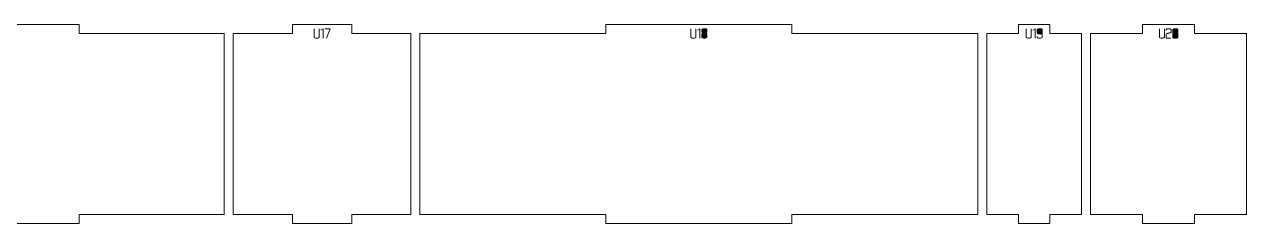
# Model space of a CAD drawing. Header units: centimetres. Extents: x -249 to 275, y -506 to 461.
# Drawn here: x 162.53 to 203.02, y -139.73 to -133.13 of the extents above; entities that cross this region are included whole.
import ezdxf

# ---------------------------------------------------------------- set-up
doc = ezdxf.new("R2010")
doc.units = ezdxf.units.CM
doc.header["$MEASUREMENT"] = 0
doc.layers.add('Capa 1', color=7, linetype='Continuous')

msp = doc.modelspace()

# ---------------------------------------------------------------- hatches: boundary and pattern name
at = {"layer": 'Capa 1', "true_color": 0x3e4095}
h = msp.add_hatch(color=175, dxfattribs=at)
edge = h.paths.add_edge_path()
edge.add_spline(control_points=[(172.29141, -133.54808), (172.29141, -133.55786), (172.28354, -133.56619), (172.26779, -133.57307), (172.25205, -133.57995), (172.2324, -133.58339), (172.20886, -133.58339), (172.18532, -133.58339), (172.16567, -133.57995), (172.14993, -133.57307), (172.13418, -133.56619), (172.12631, -133.55786), (172.12631, -133.54808), (172.12631, -133.54808), (172.12631, -133.26832), (172.12631, -133.26832), (172.12631, -133.26832), (172.12631, -133.54808), (172.12631, -133.54808), (172.12631, -133.55786), (172.13418, -133.56619), (172.14993, -133.57307), (172.16567, -133.57995), (172.18532, -133.58339), (172.20886, -133.58339), (172.2324, -133.58339), (172.25205, -133.57995), (172.26779, -133.57307), (172.28354, -133.56619), (172.29141, -133.55786), (172.29141, -133.54808), (172.29141, -133.54808), (172.29141, -133.26832), (172.29141, -133.26832), (172.29141, -133.26832), (172.29141, -133.54808), (172.29141, -133.54808)], knot_values=[0, 0, 0, 0, 0.08333333, 0.08333333, 0.08333333, 0.16666667, 0.16666667, 0.16666667, 0.25, 0.25, 0.25, 0.33333333, 0.33333333, 0.33333333, 0.41666667, 0.41666667, 0.41666667, 0.5, 0.5, 0.5, 0.58333333, 0.58333333, 0.58333333, 0.66666667, 0.66666667, 0.66666667, 0.75, 0.75, 0.75, 0.83333333, 0.83333333, 0.83333333, 0.91666667, 0.91666667, 0.91666667, 1, 1, 1, 1], degree=3, periodic=1)
h = msp.add_hatch(color=175, dxfattribs=at)
edge = h.paths.add_edge_path()
edge.add_spline(control_points=[(172.42257, -133.26649), (172.42257, -133.26649), (172.34644, -133.31923), (172.34644, -133.31923), (172.34644, -133.31923), (172.42257, -133.26649), (172.42257, -133.26649), (172.42257, -133.26649), (172.42257, -133.58339), (172.42257, -133.58339), (172.42257, -133.58339), (172.42257, -133.26649), (172.42257, -133.26649)], knot_values=[0, 0, 0, 0, 0.25, 0.25, 0.25, 0.5, 0.5, 0.5, 0.75, 0.75, 0.75, 1, 1, 1, 1], degree=3, periodic=1)
h = msp.add_hatch(color=175, dxfattribs=at)
edge = h.paths.add_edge_path()
edge.add_spline(control_points=[(172.53172, -133.58339), (172.53172, -133.58339), (172.6528, -133.26695), (172.6528, -133.26695), (172.6528, -133.26695), (172.4932, -133.26695), (172.4932, -133.26695), (172.4932, -133.26695), (172.6528, -133.26695), (172.6528, -133.26695), (172.6528, -133.26695), (172.53172, -133.58339), (172.53172, -133.58339)], knot_values=[0, 0, 0, 0, 0.25, 0.25, 0.25, 0.5, 0.5, 0.5, 0.75, 0.75, 0.75, 1, 1, 1, 1], degree=3, periodic=1)
h = msp.add_hatch(color=175, dxfattribs=at)
edge = h.paths.add_edge_path()
edge.add_spline(control_points=[(184.77528, -133.54808), (184.77528, -133.55786), (184.76741, -133.56619), (184.75166, -133.57307), (184.73592, -133.57995), (184.71627, -133.58339), (184.69273, -133.58339), (184.66919, -133.58339), (184.64954, -133.57995), (184.6338, -133.57307), (184.61805, -133.56619), (184.61018, -133.55786), (184.61018, -133.54808), (184.61018, -133.54808), (184.61018, -133.26832), (184.61018, -133.26832), (184.61018, -133.26832), (184.61018, -133.54808), (184.61018, -133.54808), (184.61018, -133.55786), (184.61805, -133.56619), (184.6338, -133.57307), (184.64954, -133.57995), (184.66919, -133.58339), (184.69273, -133.58339), (184.71627, -133.58339), (184.73592, -133.57995), (184.75166, -133.57307), (184.76741, -133.56619), (184.77528, -133.55786), (184.77528, -133.54808), (184.77528, -133.54808), (184.77528, -133.26832), (184.77528, -133.26832), (184.77528, -133.26832), (184.77528, -133.54808), (184.77528, -133.54808)], knot_values=[0, 0, 0, 0, 0.08333333, 0.08333333, 0.08333333, 0.16666667, 0.16666667, 0.16666667, 0.25, 0.25, 0.25, 0.33333333, 0.33333333, 0.33333333, 0.41666667, 0.41666667, 0.41666667, 0.5, 0.5, 0.5, 0.58333333, 0.58333333, 0.58333333, 0.66666667, 0.66666667, 0.66666667, 0.75, 0.75, 0.75, 0.83333333, 0.83333333, 0.83333333, 0.91666667, 0.91666667, 0.91666667, 1, 1, 1, 1], degree=3, periodic=1)
h = msp.add_hatch(color=175, dxfattribs=at)
edge = h.paths.add_edge_path()
edge.add_spline(control_points=[(184.90644, -133.26649), (184.90644, -133.26649), (184.83031, -133.31923), (184.83031, -133.31923), (184.83031, -133.31923), (184.90644, -133.26649), (184.90644, -133.26649), (184.90644, -133.26649), (184.90644, -133.58339), (184.90644, -133.58339), (184.90644, -133.58339), (184.90644, -133.26649), (184.90644, -133.26649)], knot_values=[0, 0, 0, 0, 0.25, 0.25, 0.25, 0.5, 0.5, 0.5, 0.75, 0.75, 0.75, 1, 1, 1, 1], degree=3, periodic=1)
h = msp.add_hatch(color=175, dxfattribs=at)
edge = h.paths.add_edge_path()
edge.add_spline(control_points=[(184.97707, -133.37656), (184.97707, -133.38451), (184.98273, -133.39169), (184.99404, -133.39811), (185.00535, -133.40453), (185.02721, -133.40881), (185.05962, -133.41095), (185.09203, -133.40881), (185.11389, -133.40453), (185.1252, -133.39811), (185.13651, -133.39169), (185.14217, -133.38451), (185.14217, -133.37656), (185.14217, -133.37656), (185.14217, -133.30226), (185.14217, -133.30226), (185.14217, -133.29248), (185.1343, -133.28415), (185.11855, -133.27727), (185.10281, -133.27039), (185.08316, -133.26695), (185.05962, -133.26695), (185.03608, -133.26695), (185.01643, -133.27039), (185.00069, -133.27727), (184.98494, -133.28415), (184.97707, -133.29248), (184.97707, -133.30226), (184.97707, -133.30226), (184.97707, -133.37656), (184.97707, -133.37656)], knot_values=[0, 0, 0, 0, 0.1, 0.1, 0.1, 0.2, 0.2, 0.2, 0.3, 0.3, 0.3, 0.4, 0.4, 0.4, 0.5, 0.5, 0.5, 0.6, 0.6, 0.6, 0.7, 0.7, 0.7, 0.8, 0.8, 0.8, 0.9, 0.9, 0.9, 1, 1, 1, 1], degree=3, periodic=1)
h = msp.add_hatch(color=175, dxfattribs=at)
edge = h.paths.add_edge_path()
edge.add_spline(control_points=[(185.05962, -133.58339), (185.03608, -133.58339), (185.01643, -133.57995), (185.00069, -133.57307), (184.98494, -133.56619), (184.97707, -133.55786), (184.97707, -133.54808), (184.97707, -133.54808), (184.97707, -133.44489), (184.97707, -133.44489), (184.97707, -133.43663), (184.98273, -133.42945), (184.99404, -133.42334), (185.00535, -133.41722), (185.02721, -133.41309), (185.05962, -133.41095), (185.02721, -133.40881), (185.00535, -133.40453), (184.99404, -133.39811), (184.98273, -133.39169), (184.97707, -133.38451), (184.97707, -133.37656), (184.97707, -133.37656), (184.97707, -133.30226), (184.97707, -133.30226), (184.97707, -133.29248), (184.98494, -133.28415), (185.00069, -133.27727), (185.01643, -133.27039), (185.03608, -133.26695), (185.05962, -133.26695), (185.08316, -133.26695), (185.10281, -133.27039), (185.11855, -133.27727), (185.1343, -133.28415), (185.14217, -133.29248), (185.14217, -133.30226), (185.14217, -133.30226), (185.14217, -133.37656), (185.14217, -133.37656), (185.14217, -133.38451), (185.13651, -133.39169), (185.1252, -133.39811), (185.11389, -133.40453), (185.09203, -133.40881), (185.05962, -133.41095), (185.09203, -133.41309), (185.11389, -133.41722), (185.1252, -133.42334), (185.13651, -133.42945), (185.14217, -133.43663), (185.14217, -133.44489), (185.14217, -133.44489), (185.14217, -133.54808), (185.14217, -133.54808), (185.14217, -133.55786), (185.1343, -133.56619), (185.11855, -133.57307), (185.10281, -133.57995), (185.08316, -133.58339), (185.05962, -133.58339)], knot_values=[0, 0, 0, 0, 0.05, 0.05, 0.05, 0.1, 0.1, 0.1, 0.15, 0.15, 0.15, 0.2, 0.2, 0.2, 0.25, 0.25, 0.25, 0.3, 0.3, 0.3, 0.35, 0.35, 0.35, 0.4, 0.4, 0.4, 0.45, 0.45, 0.45, 0.5, 0.5, 0.5, 0.55, 0.55, 0.55, 0.6, 0.6, 0.6, 0.65, 0.65, 0.65, 0.7, 0.7, 0.7, 0.75, 0.75, 0.75, 0.8, 0.8, 0.8, 0.85, 0.85, 0.85, 0.9, 0.9, 0.9, 0.95, 0.95, 0.95, 1, 1, 1, 1], degree=3, periodic=1)
h = msp.add_hatch(color=175, dxfattribs=at)
edge = h.paths.add_edge_path()
edge.add_spline(control_points=[(184.97707, -133.54808), (184.97707, -133.55786), (184.98494, -133.56619), (185.00069, -133.57307), (185.01643, -133.57995), (185.03608, -133.58339), (185.05962, -133.58339), (185.08316, -133.58339), (185.10281, -133.57995), (185.11855, -133.57307), (185.1343, -133.56619), (185.14217, -133.55786), (185.14217, -133.54808), (185.14217, -133.54808), (185.14217, -133.44489), (185.14217, -133.44489), (185.14217, -133.43663), (185.13651, -133.42945), (185.1252, -133.42334), (185.11389, -133.41722), (185.09203, -133.41309), (185.05962, -133.41095), (185.02721, -133.41309), (185.00535, -133.41722), (184.99404, -133.42334), (184.98273, -133.42945), (184.97707, -133.43663), (184.97707, -133.44489), (184.97707, -133.44489), (184.97707, -133.54808), (184.97707, -133.54808)], knot_values=[0, 0, 0, 0, 0.1, 0.1, 0.1, 0.2, 0.2, 0.2, 0.3, 0.3, 0.3, 0.4, 0.4, 0.4, 0.5, 0.5, 0.5, 0.6, 0.6, 0.6, 0.7, 0.7, 0.7, 0.8, 0.8, 0.8, 0.9, 0.9, 0.9, 1, 1, 1, 1], degree=3, periodic=1)
h = msp.add_hatch(color=175, dxfattribs=at)
edge = h.paths.add_edge_path()
edge.add_spline(control_points=[(195.88574, -133.54808), (195.88574, -133.55786), (195.87787, -133.56619), (195.86212, -133.57307), (195.84638, -133.57995), (195.82673, -133.58339), (195.80319, -133.58339), (195.77965, -133.58339), (195.76, -133.57995), (195.74426, -133.57307), (195.72851, -133.56619), (195.72064, -133.55786), (195.72064, -133.54808), (195.72064, -133.54808), (195.72064, -133.26832), (195.72064, -133.26832), (195.72064, -133.26832), (195.72064, -133.54808), (195.72064, -133.54808), (195.72064, -133.55786), (195.72851, -133.56619), (195.74426, -133.57307), (195.76, -133.57995), (195.77965, -133.58339), (195.80319, -133.58339), (195.82673, -133.58339), (195.84638, -133.57995), (195.86212, -133.57307), (195.87787, -133.56619), (195.88574, -133.55786), (195.88574, -133.54808), (195.88574, -133.54808), (195.88574, -133.26832), (195.88574, -133.26832), (195.88574, -133.26832), (195.88574, -133.54808), (195.88574, -133.54808)], knot_values=[0, 0, 0, 0, 0.08333333, 0.08333333, 0.08333333, 0.16666667, 0.16666667, 0.16666667, 0.25, 0.25, 0.25, 0.33333333, 0.33333333, 0.33333333, 0.41666667, 0.41666667, 0.41666667, 0.5, 0.5, 0.5, 0.58333333, 0.58333333, 0.58333333, 0.66666667, 0.66666667, 0.66666667, 0.75, 0.75, 0.75, 0.83333333, 0.83333333, 0.83333333, 0.91666667, 0.91666667, 0.91666667, 1, 1, 1, 1], degree=3, periodic=1)
h = msp.add_hatch(color=175, dxfattribs=at)
edge = h.paths.add_edge_path()
edge.add_spline(control_points=[(196.0169, -133.26649), (196.0169, -133.26649), (195.94077, -133.31923), (195.94077, -133.31923), (195.94077, -133.31923), (196.0169, -133.26649), (196.0169, -133.26649), (196.0169, -133.26649), (196.0169, -133.58339), (196.0169, -133.58339), (196.0169, -133.58339), (196.0169, -133.26649), (196.0169, -133.26649)], knot_values=[0, 0, 0, 0, 0.25, 0.25, 0.25, 0.5, 0.5, 0.5, 0.75, 0.75, 0.75, 1, 1, 1, 1], degree=3, periodic=1)
h = msp.add_hatch(color=175, dxfattribs=at)
edge = h.paths.add_edge_path()
edge.add_spline(control_points=[(196.08753, -133.40958), (196.08753, -133.41936), (196.0954, -133.42769), (196.11115, -133.43457), (196.12689, -133.44145), (196.14654, -133.44489), (196.17008, -133.44489), (196.19332, -133.4455), (196.21288, -133.44267), (196.22878, -133.43641), (196.24468, -133.43014), (196.25263, -133.42119), (196.25263, -133.40958), (196.25263, -133.40958), (196.25263, -133.30226), (196.25263, -133.30226), (196.25263, -133.29248), (196.24476, -133.28415), (196.22901, -133.27727), (196.21327, -133.27039), (196.19362, -133.26695), (196.17008, -133.26695), (196.14654, -133.26695), (196.12689, -133.27039), (196.11115, -133.27727), (196.0954, -133.28415), (196.08753, -133.29248), (196.08753, -133.30226), (196.08753, -133.30226), (196.08753, -133.40958), (196.08753, -133.40958)], knot_values=[0, 0, 0, 0, 0.1, 0.1, 0.1, 0.2, 0.2, 0.2, 0.3, 0.3, 0.3, 0.4, 0.4, 0.4, 0.5, 0.5, 0.5, 0.6, 0.6, 0.6, 0.7, 0.7, 0.7, 0.8, 0.8, 0.8, 0.9, 0.9, 0.9, 1, 1, 1, 1], degree=3, periodic=1)
h = msp.add_hatch(color=175, dxfattribs=at)
edge = h.paths.add_edge_path()
edge.add_spline(control_points=[(196.17008, -133.58339), (196.14654, -133.58339), (196.12689, -133.57995), (196.11115, -133.57307), (196.0954, -133.56619), (196.08753, -133.55786), (196.08753, -133.54808), (196.08753, -133.54808), (196.08753, -133.52285), (196.08753, -133.52285), (196.08753, -133.52285), (196.08753, -133.54808), (196.08753, -133.54808), (196.08753, -133.55786), (196.0954, -133.56619), (196.11115, -133.57307), (196.12689, -133.57995), (196.14654, -133.58339), (196.17008, -133.58339), (196.19362, -133.58339), (196.21327, -133.57995), (196.22901, -133.57307), (196.24476, -133.56619), (196.25263, -133.55786), (196.25263, -133.54808), (196.25263, -133.54808), (196.25263, -133.40958), (196.25263, -133.40958), (196.25263, -133.42119), (196.24468, -133.43014), (196.22878, -133.43641), (196.21288, -133.44267), (196.19332, -133.4455), (196.17008, -133.44489), (196.14654, -133.44489), (196.12689, -133.44145), (196.11115, -133.43457), (196.0954, -133.42769), (196.08753, -133.41936), (196.08753, -133.40958), (196.08753, -133.40958), (196.08753, -133.30226), (196.08753, -133.30226), (196.08753, -133.29248), (196.0954, -133.28415), (196.11115, -133.27727), (196.12689, -133.27039), (196.14654, -133.26695), (196.17008, -133.26695), (196.19362, -133.26695), (196.21327, -133.27039), (196.22901, -133.27727), (196.24476, -133.28415), (196.25263, -133.29248), (196.25263, -133.30226), (196.25263, -133.30226), (196.25263, -133.40958), (196.25263, -133.40958), (196.25263, -133.40958), (196.25263, -133.54808), (196.25263, -133.54808), (196.25263, -133.55786), (196.24476, -133.56619), (196.22901, -133.57307), (196.21327, -133.57995), (196.19362, -133.58339), (196.17008, -133.58339)], knot_values=[0, 0, 0, 0, 0.04545455, 0.04545455, 0.04545455, 0.09090909, 0.09090909, 0.09090909, 0.13636364, 0.13636364, 0.13636364, 0.18181818, 0.18181818, 0.18181818, 0.22727273, 0.22727273, 0.22727273, 0.27272727, 0.27272727, 0.27272727, 0.31818182, 0.31818182, 0.31818182, 0.36363636, 0.36363636, 0.36363636, 0.40909091, 0.40909091, 0.40909091, 0.45454545, 0.45454545, 0.45454545, 0.5, 0.5, 0.5, 0.54545455, 0.54545455, 0.54545455, 0.59090909, 0.59090909, 0.59090909, 0.63636364, 0.63636364, 0.63636364, 0.68181818, 0.68181818, 0.68181818, 0.72727273, 0.72727273, 0.72727273, 0.77272727, 0.77272727, 0.77272727, 0.81818182, 0.81818182, 0.81818182, 0.86363636, 0.86363636, 0.86363636, 0.90909091, 0.90909091, 0.90909091, 0.95454545, 0.95454545, 0.95454545, 1, 1, 1, 1], degree=3, periodic=1)
h = msp.add_hatch(color=175, dxfattribs=at)
edge = h.paths.add_edge_path()
edge.add_spline(control_points=[(200.30179, -133.54808), (200.30179, -133.55786), (200.29392, -133.56619), (200.27817, -133.57307), (200.26243, -133.57995), (200.24278, -133.58339), (200.21924, -133.58339), (200.1957, -133.58339), (200.17605, -133.57995), (200.16031, -133.57307), (200.14456, -133.56619), (200.13669, -133.55786), (200.13669, -133.54808), (200.13669, -133.54808), (200.13669, -133.26832), (200.13669, -133.26832), (200.13669, -133.26832), (200.13669, -133.54808), (200.13669, -133.54808), (200.13669, -133.55786), (200.14456, -133.56619), (200.16031, -133.57307), (200.17605, -133.57995), (200.1957, -133.58339), (200.21924, -133.58339), (200.24278, -133.58339), (200.26243, -133.57995), (200.27817, -133.57307), (200.29392, -133.56619), (200.30179, -133.55786), (200.30179, -133.54808), (200.30179, -133.54808), (200.30179, -133.26832), (200.30179, -133.26832), (200.30179, -133.26832), (200.30179, -133.54808), (200.30179, -133.54808)], knot_values=[0, 0, 0, 0, 0.08333333, 0.08333333, 0.08333333, 0.16666667, 0.16666667, 0.16666667, 0.25, 0.25, 0.25, 0.33333333, 0.33333333, 0.33333333, 0.41666667, 0.41666667, 0.41666667, 0.5, 0.5, 0.5, 0.58333333, 0.58333333, 0.58333333, 0.66666667, 0.66666667, 0.66666667, 0.75, 0.75, 0.75, 0.83333333, 0.83333333, 0.83333333, 0.91666667, 0.91666667, 0.91666667, 1, 1, 1, 1], degree=3, periodic=1)
h = msp.add_hatch(color=175, dxfattribs=at)
edge = h.paths.add_edge_path()
edge.add_spline(control_points=[(200.35636, -133.58339), (200.35636, -133.58339), (200.35636, -133.45085), (200.35636, -133.45085), (200.35728, -133.43893), (200.36813, -133.42976), (200.38892, -133.42334), (200.39748, -133.42272), (200.40566, -133.42173), (200.41346, -133.42035), (200.42125, -133.41898), (200.42913, -133.41753), (200.43708, -133.416), (200.45175, -133.41355), (200.46299, -133.41156), (200.47078, -133.41004), (200.47858, -133.40851), (200.48615, -133.40652), (200.49349, -133.40407), (200.51244, -133.39704), (200.52192, -133.38802), (200.52192, -133.37702), (200.52192, -133.37702), (200.52192, -133.30226), (200.52192, -133.30226), (200.52192, -133.29248), (200.51405, -133.28415), (200.4983, -133.27727), (200.48256, -133.27039), (200.46291, -133.26695), (200.43937, -133.26695), (200.41583, -133.26695), (200.39618, -133.27039), (200.38044, -133.27727), (200.36469, -133.28415), (200.35682, -133.29248), (200.35682, -133.30226), (200.35682, -133.30226), (200.35682, -133.32473), (200.35682, -133.32473), (200.35682, -133.32473), (200.35682, -133.30226), (200.35682, -133.30226), (200.35682, -133.29248), (200.36469, -133.28415), (200.38044, -133.27727), (200.39618, -133.27039), (200.41583, -133.26695), (200.43937, -133.26695), (200.46291, -133.26695), (200.48256, -133.27039), (200.4983, -133.27727), (200.51405, -133.28415), (200.52192, -133.29248), (200.52192, -133.30226), (200.52192, -133.30226), (200.52192, -133.37702), (200.52192, -133.37702), (200.52192, -133.38802), (200.51244, -133.39704), (200.49349, -133.40407), (200.48615, -133.40652), (200.47858, -133.40851), (200.47078, -133.41004), (200.46299, -133.41156), (200.45175, -133.41355), (200.43708, -133.416), (200.42913, -133.41753), (200.42125, -133.41898), (200.41346, -133.42035), (200.40566, -133.42173), (200.39748, -133.42272), (200.38892, -133.42334), (200.36813, -133.42976), (200.35728, -133.43893), (200.35636, -133.45085), (200.35636, -133.45085), (200.35636, -133.58339), (200.35636, -133.58339), (200.35636, -133.58339), (200.51321, -133.58339), (200.51321, -133.58339), (200.51321, -133.58339), (200.35636, -133.58339), (200.35636, -133.58339)], knot_values=[0, 0, 0, 0, 0.03571429, 0.03571429, 0.03571429, 0.07142857, 0.07142857, 0.07142857, 0.10714286, 0.10714286, 0.10714286, 0.14285714, 0.14285714, 0.14285714, 0.17857143, 0.17857143, 0.17857143, 0.21428571, 0.21428571, 0.21428571, 0.25, 0.25, 0.25, 0.28571429, 0.28571429, 0.28571429, 0.32142857, 0.32142857, 0.32142857, 0.35714286, 0.35714286, 0.35714286, 0.39285714, 0.39285714, 0.39285714, 0.42857143, 0.42857143, 0.42857143, 0.46428571, 0.46428571, 0.46428571, 0.5, 0.5, 0.5, 0.53571429, 0.53571429, 0.53571429, 0.57142857, 0.57142857, 0.57142857, 0.60714286, 0.60714286, 0.60714286, 0.64285714, 0.64285714, 0.64285714, 0.67857143, 0.67857143, 0.67857143, 0.71428571, 0.71428571, 0.71428571, 0.75, 0.75, 0.75, 0.78571429, 0.78571429, 0.78571429, 0.82142857, 0.82142857, 0.82142857, 0.85714286, 0.85714286, 0.85714286, 0.89285714, 0.89285714, 0.89285714, 0.92857143, 0.92857143, 0.92857143, 0.96428571, 0.96428571, 0.96428571, 1, 1, 1, 1], degree=3, periodic=1)
h = msp.add_hatch(color=175, dxfattribs=at)
edge = h.paths.add_edge_path()
edge.add_spline(control_points=[(200.57695, -133.55954), (200.57695, -133.56933), (200.58482, -133.57575), (200.60057, -133.5788), (200.61631, -133.58186), (200.63596, -133.58339), (200.6595, -133.58339), (200.68304, -133.58339), (200.70269, -133.58186), (200.71843, -133.5788), (200.73418, -133.57575), (200.74205, -133.56933), (200.74205, -133.55954), (200.74205, -133.55954), (200.74205, -133.29126), (200.74205, -133.29126), (200.74205, -133.28147), (200.73418, -133.27497), (200.71843, -133.27176), (200.70269, -133.26855), (200.68304, -133.26695), (200.6595, -133.26695), (200.63596, -133.26695), (200.61631, -133.26855), (200.60057, -133.27176), (200.58482, -133.27497), (200.57695, -133.28147), (200.57695, -133.29126), (200.57695, -133.29126), (200.57695, -133.55954), (200.57695, -133.55954)], knot_values=[0, 0, 0, 0, 0.1, 0.1, 0.1, 0.2, 0.2, 0.2, 0.3, 0.3, 0.3, 0.4, 0.4, 0.4, 0.5, 0.5, 0.5, 0.6, 0.6, 0.6, 0.7, 0.7, 0.7, 0.8, 0.8, 0.8, 0.9, 0.9, 0.9, 1, 1, 1, 1], degree=3, periodic=1)
h = msp.add_hatch(color=175, dxfattribs=at)
edge = h.paths.add_edge_path()
edge.add_spline(control_points=[(200.74205, -133.55954), (200.74205, -133.56933), (200.73418, -133.57575), (200.71843, -133.5788), (200.70269, -133.58186), (200.68304, -133.58339), (200.6595, -133.58339), (200.63596, -133.58339), (200.61631, -133.58186), (200.60057, -133.5788), (200.58482, -133.57575), (200.57695, -133.56933), (200.57695, -133.55954), (200.57695, -133.55954), (200.57695, -133.29126), (200.57695, -133.29126), (200.57695, -133.28147), (200.58482, -133.27497), (200.60057, -133.27176), (200.61631, -133.26855), (200.63596, -133.26695), (200.6595, -133.26695), (200.68304, -133.26695), (200.70269, -133.26855), (200.71843, -133.27176), (200.73418, -133.27497), (200.74205, -133.28147), (200.74205, -133.29126), (200.74205, -133.29126), (200.74205, -133.55954), (200.74205, -133.55954)], knot_values=[0, 0, 0, 0, 0.1, 0.1, 0.1, 0.2, 0.2, 0.2, 0.3, 0.3, 0.3, 0.4, 0.4, 0.4, 0.5, 0.5, 0.5, 0.6, 0.6, 0.6, 0.7, 0.7, 0.7, 0.8, 0.8, 0.8, 0.9, 0.9, 0.9, 1, 1, 1, 1], degree=3, periodic=1)

# ---------------------------------------------------------------- linework, layer by layer
at = {"layer": 'Capa 1', "color": 240, "lineweight": 20}
for points in [[(154.71552, -133.42619), (154.71552, -133.42619), (154.71552, -139.42619), (154.71552, -139.42619), (154.71552, -139.42619), (159.52538, -139.42619), (159.52538, -139.42619), (159.52538, -139.42619), (159.52538, -139.72619), (159.52538, -139.72619), (159.52538, -139.72619), (164.33523, -139.72619), (164.33523, -139.72619), (164.33523, -139.72619), (164.33523, -139.42619), (164.33523, -139.42619), (164.33523, -139.42619), (169.14508, -139.42619), (169.14508, -139.42619), (169.14508, -139.42619), (169.14508, -133.42619), (169.14508, -133.42619), (169.14508, -133.42619), (164.33523, -133.42619), (164.33523, -133.42619), (164.33523, -133.42619), (164.33523, -133.12619), (164.33523, -133.12619), (164.33523, -133.12619), (159.52538, -133.12619), (159.52538, -133.12619), (159.52538, -133.12619), (159.52538, -133.42619), (159.52538, -133.42619), (159.52538, -133.42619), (154.71552, -133.42619), (154.71552, -133.42619)], [(169.44508, -133.42619), (169.44508, -133.42619), (169.44508, -139.42619), (169.44508, -139.42619), (169.44508, -139.42619), (171.40806, -139.42619), (171.40806, -139.42619), (171.40806, -139.42619), (171.40806, -139.72619), (171.40806, -139.72619), (171.40806, -139.72619), (173.37105, -139.72619), (173.37105, -139.72619), (173.37105, -139.72619), (173.37105, -139.42619), (173.37105, -139.42619), (173.37105, -139.42619), (175.33403, -139.42619), (175.33403, -139.42619), (175.33403, -139.42619), (175.33403, -133.42619), (175.33403, -133.42619), (175.33403, -133.42619), (173.37105, -133.42619), (173.37105, -133.42619), (173.37105, -133.42619), (173.37105, -133.12619), (173.37105, -133.12619), (173.37105, -133.12619), (171.40806, -133.12619), (171.40806, -133.12619), (171.40806, -133.12619), (171.40806, -133.42619), (171.40806, -133.42619), (171.40806, -133.42619), (169.44508, -133.42619), (169.44508, -133.42619)], [(175.63403, -133.42619), (175.63403, -133.42619), (175.63403, -139.42619), (175.63403, -139.42619), (175.63403, -139.42619), (181.79545, -139.42619), (181.79545, -139.42619), (181.79545, -139.42619), (181.79545, -139.72619), (181.79545, -139.72619), (181.79545, -139.72619), (187.95688, -139.72619), (187.95688, -139.72619), (187.95688, -139.72619), (187.95688, -139.42619), (187.95688, -139.42619), (187.95688, -139.42619), (194.11831, -139.42619), (194.11831, -139.42619), (194.11831, -139.42619), (194.11831, -133.42619), (194.11831, -133.42619), (194.11831, -133.42619), (187.95688, -133.42619), (187.95688, -133.42619), (187.95688, -133.42619), (187.95688, -133.12619), (187.95688, -133.12619), (187.95688, -133.12619), (181.79545, -133.12619), (181.79545, -133.12619), (181.79545, -133.12619), (181.79545, -133.42619), (181.79545, -133.42619), (181.79545, -133.42619), (175.63403, -133.42619), (175.63403, -133.42619)], [(194.41831, -133.42619), (194.41831, -133.42619), (194.41831, -139.42619), (194.41831, -139.42619), (194.41831, -139.42619), (195.46386, -139.42619), (195.46386, -139.42619), (195.46386, -139.42619), (195.46386, -139.72619), (195.46386, -139.72619), (195.46386, -139.72619), (196.5094, -139.72619), (196.5094, -139.72619), (196.5094, -139.72619), (196.5094, -139.42619), (196.5094, -139.42619), (196.5094, -139.42619), (197.55495, -139.42619), (197.55495, -139.42619), (197.55495, -139.42619), (197.55495, -133.42619), (197.55495, -133.42619), (197.55495, -133.42619), (196.5094, -133.42619), (196.5094, -133.42619), (196.5094, -133.42619), (196.5094, -133.12619), (196.5094, -133.12619), (196.5094, -133.12619), (195.46386, -133.12619), (195.46386, -133.12619), (195.46386, -133.12619), (195.46386, -133.42619), (195.46386, -133.42619), (195.46386, -133.42619), (194.41831, -133.42619), (194.41831, -133.42619)], [(197.85495, -133.42619), (197.85495, -133.42619), (197.85495, -139.42619), (197.85495, -139.42619), (197.85495, -139.42619), (199.5779, -139.42619), (199.5779, -139.42619), (199.5779, -139.42619), (199.5779, -139.72619), (199.5779, -139.72619), (199.5779, -139.72619), (201.30085, -139.72619), (201.30085, -139.72619), (201.30085, -139.72619), (201.30085, -139.42619), (201.30085, -139.42619), (201.30085, -139.42619), (203.0238, -139.42619), (203.0238, -139.42619), (203.0238, -139.42619), (203.0238, -133.42619), (203.0238, -133.42619), (203.0238, -133.42619), (201.30085, -133.42619), (201.30085, -133.42619), (201.30085, -133.42619), (201.30085, -133.12619), (201.30085, -133.12619), (201.30085, -133.12619), (199.5779, -133.12619), (199.5779, -133.12619), (199.5779, -133.12619), (199.5779, -133.42619), (199.5779, -133.42619), (199.5779, -133.42619), (197.85495, -133.42619), (197.85495, -133.42619)]]:
    msp.add_open_spline(points, degree=3, knots=[0, 0, 0, 0, 0.08333333, 0.08333333, 0.08333333, 0.16666667, 0.16666667, 0.16666667, 0.25, 0.25, 0.25, 0.33333333, 0.33333333, 0.33333333, 0.41666667, 0.41666667, 0.41666667, 0.5, 0.5, 0.5, 0.58333333, 0.58333333, 0.58333333, 0.66666667, 0.66666667, 0.66666667, 0.75, 0.75, 0.75, 0.83333333, 0.83333333, 0.83333333, 0.91666667, 0.91666667, 0.91666667, 1, 1, 1, 1], dxfattribs=at)
at = {"layer": 'Capa 1', "color": 114, "lineweight": 9}
for points, knots in [([(172.29141, -133.54808), (172.29141, -133.55786), (172.28354, -133.56619), (172.26779, -133.57307), (172.25205, -133.57995), (172.2324, -133.58339), (172.20886, -133.58339), (172.18532, -133.58339), (172.16567, -133.57995), (172.14993, -133.57307), (172.13418, -133.56619), (172.12631, -133.55786), (172.12631, -133.54808), (172.12631, -133.54808), (172.12631, -133.26832), (172.12631, -133.26832), (172.12631, -133.26832), (172.12631, -133.54808), (172.12631, -133.54808), (172.12631, -133.55786), (172.13418, -133.56619), (172.14993, -133.57307), (172.16567, -133.57995), (172.18532, -133.58339), (172.20886, -133.58339), (172.2324, -133.58339), (172.25205, -133.57995), (172.26779, -133.57307), (172.28354, -133.56619), (172.29141, -133.55786), (172.29141, -133.54808), (172.29141, -133.54808), (172.29141, -133.26832), (172.29141, -133.26832), (172.29141, -133.26832), (172.29141, -133.54808), (172.29141, -133.54808)], [0, 0, 0, 0, 0.08333333, 0.08333333, 0.08333333, 0.16666667, 0.16666667, 0.16666667, 0.25, 0.25, 0.25, 0.33333333, 0.33333333, 0.33333333, 0.41666667, 0.41666667, 0.41666667, 0.5, 0.5, 0.5, 0.58333333, 0.58333333, 0.58333333, 0.66666667, 0.66666667, 0.66666667, 0.75, 0.75, 0.75, 0.83333333, 0.83333333, 0.83333333, 0.91666667, 0.91666667, 0.91666667, 1, 1, 1, 1]), ([(172.42257, -133.26649), (172.42257, -133.26649), (172.34644, -133.31923), (172.34644, -133.31923), (172.34644, -133.31923), (172.42257, -133.26649), (172.42257, -133.26649), (172.42257, -133.26649), (172.42257, -133.58339), (172.42257, -133.58339), (172.42257, -133.58339), (172.42257, -133.26649), (172.42257, -133.26649)], [0, 0, 0, 0, 0.25, 0.25, 0.25, 0.5, 0.5, 0.5, 0.75, 0.75, 0.75, 1, 1, 1, 1]), ([(172.53172, -133.58339), (172.53172, -133.58339), (172.6528, -133.26695), (172.6528, -133.26695), (172.6528, -133.26695), (172.4932, -133.26695), (172.4932, -133.26695), (172.4932, -133.26695), (172.6528, -133.26695), (172.6528, -133.26695), (172.6528, -133.26695), (172.53172, -133.58339), (172.53172, -133.58339)], [0, 0, 0, 0, 0.25, 0.25, 0.25, 0.5, 0.5, 0.5, 0.75, 0.75, 0.75, 1, 1, 1, 1]), ([(184.77528, -133.54808), (184.77528, -133.55786), (184.76741, -133.56619), (184.75166, -133.57307), (184.73592, -133.57995), (184.71627, -133.58339), (184.69273, -133.58339), (184.66919, -133.58339), (184.64954, -133.57995), (184.6338, -133.57307), (184.61805, -133.56619), (184.61018, -133.55786), (184.61018, -133.54808), (184.61018, -133.54808), (184.61018, -133.26832), (184.61018, -133.26832), (184.61018, -133.26832), (184.61018, -133.54808), (184.61018, -133.54808), (184.61018, -133.55786), (184.61805, -133.56619), (184.6338, -133.57307), (184.64954, -133.57995), (184.66919, -133.58339), (184.69273, -133.58339), (184.71627, -133.58339), (184.73592, -133.57995), (184.75166, -133.57307), (184.76741, -133.56619), (184.77528, -133.55786), (184.77528, -133.54808), (184.77528, -133.54808), (184.77528, -133.26832), (184.77528, -133.26832), (184.77528, -133.26832), (184.77528, -133.54808), (184.77528, -133.54808)], [0, 0, 0, 0, 0.08333333, 0.08333333, 0.08333333, 0.16666667, 0.16666667, 0.16666667, 0.25, 0.25, 0.25, 0.33333333, 0.33333333, 0.33333333, 0.41666667, 0.41666667, 0.41666667, 0.5, 0.5, 0.5, 0.58333333, 0.58333333, 0.58333333, 0.66666667, 0.66666667, 0.66666667, 0.75, 0.75, 0.75, 0.83333333, 0.83333333, 0.83333333, 0.91666667, 0.91666667, 0.91666667, 1, 1, 1, 1]), ([(184.90644, -133.26649), (184.90644, -133.26649), (184.83031, -133.31923), (184.83031, -133.31923), (184.83031, -133.31923), (184.90644, -133.26649), (184.90644, -133.26649), (184.90644, -133.26649), (184.90644, -133.58339), (184.90644, -133.58339), (184.90644, -133.58339), (184.90644, -133.26649), (184.90644, -133.26649)], [0, 0, 0, 0, 0.25, 0.25, 0.25, 0.5, 0.5, 0.5, 0.75, 0.75, 0.75, 1, 1, 1, 1]), ([(184.97707, -133.37656), (184.97707, -133.38451), (184.98273, -133.39169), (184.99404, -133.39811), (185.00535, -133.40453), (185.02721, -133.40881), (185.05962, -133.41095), (185.09203, -133.40881), (185.11389, -133.40453), (185.1252, -133.39811), (185.13651, -133.39169), (185.14217, -133.38451), (185.14217, -133.37656), (185.14217, -133.37656), (185.14217, -133.30226), (185.14217, -133.30226), (185.14217, -133.29248), (185.1343, -133.28415), (185.11855, -133.27727), (185.10281, -133.27039), (185.08316, -133.26695), (185.05962, -133.26695), (185.03608, -133.26695), (185.01643, -133.27039), (185.00069, -133.27727), (184.98494, -133.28415), (184.97707, -133.29248), (184.97707, -133.30226), (184.97707, -133.30226), (184.97707, -133.37656), (184.97707, -133.37656)], [0, 0, 0, 0, 0.1, 0.1, 0.1, 0.2, 0.2, 0.2, 0.3, 0.3, 0.3, 0.4, 0.4, 0.4, 0.5, 0.5, 0.5, 0.6, 0.6, 0.6, 0.7, 0.7, 0.7, 0.8, 0.8, 0.8, 0.9, 0.9, 0.9, 1, 1, 1, 1]), ([(185.05962, -133.58339), (185.03608, -133.58339), (185.01643, -133.57995), (185.00069, -133.57307), (184.98494, -133.56619), (184.97707, -133.55786), (184.97707, -133.54808), (184.97707, -133.54808), (184.97707, -133.44489), (184.97707, -133.44489), (184.97707, -133.43663), (184.98273, -133.42945), (184.99404, -133.42334), (185.00535, -133.41722), (185.02721, -133.41309), (185.05962, -133.41095), (185.02721, -133.40881), (185.00535, -133.40453), (184.99404, -133.39811), (184.98273, -133.39169), (184.97707, -133.38451), (184.97707, -133.37656), (184.97707, -133.37656), (184.97707, -133.30226), (184.97707, -133.30226), (184.97707, -133.29248), (184.98494, -133.28415), (185.00069, -133.27727), (185.01643, -133.27039), (185.03608, -133.26695), (185.05962, -133.26695), (185.08316, -133.26695), (185.10281, -133.27039), (185.11855, -133.27727), (185.1343, -133.28415), (185.14217, -133.29248), (185.14217, -133.30226), (185.14217, -133.30226), (185.14217, -133.37656), (185.14217, -133.37656), (185.14217, -133.38451), (185.13651, -133.39169), (185.1252, -133.39811), (185.11389, -133.40453), (185.09203, -133.40881), (185.05962, -133.41095), (185.09203, -133.41309), (185.11389, -133.41722), (185.1252, -133.42334), (185.13651, -133.42945), (185.14217, -133.43663), (185.14217, -133.44489), (185.14217, -133.44489), (185.14217, -133.54808), (185.14217, -133.54808), (185.14217, -133.55786), (185.1343, -133.56619), (185.11855, -133.57307), (185.10281, -133.57995), (185.08316, -133.58339), (185.05962, -133.58339)], [0, 0, 0, 0, 0.05, 0.05, 0.05, 0.1, 0.1, 0.1, 0.15, 0.15, 0.15, 0.2, 0.2, 0.2, 0.25, 0.25, 0.25, 0.3, 0.3, 0.3, 0.35, 0.35, 0.35, 0.4, 0.4, 0.4, 0.45, 0.45, 0.45, 0.5, 0.5, 0.5, 0.55, 0.55, 0.55, 0.6, 0.6, 0.6, 0.65, 0.65, 0.65, 0.7, 0.7, 0.7, 0.75, 0.75, 0.75, 0.8, 0.8, 0.8, 0.85, 0.85, 0.85, 0.9, 0.9, 0.9, 0.95, 0.95, 0.95, 1, 1, 1, 1]), ([(184.97707, -133.54808), (184.97707, -133.55786), (184.98494, -133.56619), (185.00069, -133.57307), (185.01643, -133.57995), (185.03608, -133.58339), (185.05962, -133.58339), (185.08316, -133.58339), (185.10281, -133.57995), (185.11855, -133.57307), (185.1343, -133.56619), (185.14217, -133.55786), (185.14217, -133.54808), (185.14217, -133.54808), (185.14217, -133.44489), (185.14217, -133.44489), (185.14217, -133.43663), (185.13651, -133.42945), (185.1252, -133.42334), (185.11389, -133.41722), (185.09203, -133.41309), (185.05962, -133.41095), (185.02721, -133.41309), (185.00535, -133.41722), (184.99404, -133.42334), (184.98273, -133.42945), (184.97707, -133.43663), (184.97707, -133.44489), (184.97707, -133.44489), (184.97707, -133.54808), (184.97707, -133.54808)], [0, 0, 0, 0, 0.1, 0.1, 0.1, 0.2, 0.2, 0.2, 0.3, 0.3, 0.3, 0.4, 0.4, 0.4, 0.5, 0.5, 0.5, 0.6, 0.6, 0.6, 0.7, 0.7, 0.7, 0.8, 0.8, 0.8, 0.9, 0.9, 0.9, 1, 1, 1, 1]), ([(195.88574, -133.54808), (195.88574, -133.55786), (195.87787, -133.56619), (195.86212, -133.57307), (195.84638, -133.57995), (195.82673, -133.58339), (195.80319, -133.58339), (195.77965, -133.58339), (195.76, -133.57995), (195.74426, -133.57307), (195.72851, -133.56619), (195.72064, -133.55786), (195.72064, -133.54808), (195.72064, -133.54808), (195.72064, -133.26832), (195.72064, -133.26832), (195.72064, -133.26832), (195.72064, -133.54808), (195.72064, -133.54808), (195.72064, -133.55786), (195.72851, -133.56619), (195.74426, -133.57307), (195.76, -133.57995), (195.77965, -133.58339), (195.80319, -133.58339), (195.82673, -133.58339), (195.84638, -133.57995), (195.86212, -133.57307), (195.87787, -133.56619), (195.88574, -133.55786), (195.88574, -133.54808), (195.88574, -133.54808), (195.88574, -133.26832), (195.88574, -133.26832), (195.88574, -133.26832), (195.88574, -133.54808), (195.88574, -133.54808)], [0, 0, 0, 0, 0.08333333, 0.08333333, 0.08333333, 0.16666667, 0.16666667, 0.16666667, 0.25, 0.25, 0.25, 0.33333333, 0.33333333, 0.33333333, 0.41666667, 0.41666667, 0.41666667, 0.5, 0.5, 0.5, 0.58333333, 0.58333333, 0.58333333, 0.66666667, 0.66666667, 0.66666667, 0.75, 0.75, 0.75, 0.83333333, 0.83333333, 0.83333333, 0.91666667, 0.91666667, 0.91666667, 1, 1, 1, 1]), ([(196.0169, -133.26649), (196.0169, -133.26649), (195.94077, -133.31923), (195.94077, -133.31923), (195.94077, -133.31923), (196.0169, -133.26649), (196.0169, -133.26649), (196.0169, -133.26649), (196.0169, -133.58339), (196.0169, -133.58339), (196.0169, -133.58339), (196.0169, -133.26649), (196.0169, -133.26649)], [0, 0, 0, 0, 0.25, 0.25, 0.25, 0.5, 0.5, 0.5, 0.75, 0.75, 0.75, 1, 1, 1, 1]), ([(196.08753, -133.40958), (196.08753, -133.41936), (196.0954, -133.42769), (196.11115, -133.43457), (196.12689, -133.44145), (196.14654, -133.44489), (196.17008, -133.44489), (196.19332, -133.4455), (196.21288, -133.44267), (196.22878, -133.43641), (196.24468, -133.43014), (196.25263, -133.42119), (196.25263, -133.40958), (196.25263, -133.40958), (196.25263, -133.30226), (196.25263, -133.30226), (196.25263, -133.29248), (196.24476, -133.28415), (196.22901, -133.27727), (196.21327, -133.27039), (196.19362, -133.26695), (196.17008, -133.26695), (196.14654, -133.26695), (196.12689, -133.27039), (196.11115, -133.27727), (196.0954, -133.28415), (196.08753, -133.29248), (196.08753, -133.30226), (196.08753, -133.30226), (196.08753, -133.40958), (196.08753, -133.40958)], [0, 0, 0, 0, 0.1, 0.1, 0.1, 0.2, 0.2, 0.2, 0.3, 0.3, 0.3, 0.4, 0.4, 0.4, 0.5, 0.5, 0.5, 0.6, 0.6, 0.6, 0.7, 0.7, 0.7, 0.8, 0.8, 0.8, 0.9, 0.9, 0.9, 1, 1, 1, 1]), ([(196.17008, -133.58339), (196.14654, -133.58339), (196.12689, -133.57995), (196.11115, -133.57307), (196.0954, -133.56619), (196.08753, -133.55786), (196.08753, -133.54808), (196.08753, -133.54808), (196.08753, -133.52285), (196.08753, -133.52285), (196.08753, -133.52285), (196.08753, -133.54808), (196.08753, -133.54808), (196.08753, -133.55786), (196.0954, -133.56619), (196.11115, -133.57307), (196.12689, -133.57995), (196.14654, -133.58339), (196.17008, -133.58339), (196.19362, -133.58339), (196.21327, -133.57995), (196.22901, -133.57307), (196.24476, -133.56619), (196.25263, -133.55786), (196.25263, -133.54808), (196.25263, -133.54808), (196.25263, -133.40958), (196.25263, -133.40958), (196.25263, -133.42119), (196.24468, -133.43014), (196.22878, -133.43641), (196.21288, -133.44267), (196.19332, -133.4455), (196.17008, -133.44489), (196.14654, -133.44489), (196.12689, -133.44145), (196.11115, -133.43457), (196.0954, -133.42769), (196.08753, -133.41936), (196.08753, -133.40958), (196.08753, -133.40958), (196.08753, -133.30226), (196.08753, -133.30226), (196.08753, -133.29248), (196.0954, -133.28415), (196.11115, -133.27727), (196.12689, -133.27039), (196.14654, -133.26695), (196.17008, -133.26695), (196.19362, -133.26695), (196.21327, -133.27039), (196.22901, -133.27727), (196.24476, -133.28415), (196.25263, -133.29248), (196.25263, -133.30226), (196.25263, -133.30226), (196.25263, -133.40958), (196.25263, -133.40958), (196.25263, -133.40958), (196.25263, -133.54808), (196.25263, -133.54808), (196.25263, -133.55786), (196.24476, -133.56619), (196.22901, -133.57307), (196.21327, -133.57995), (196.19362, -133.58339), (196.17008, -133.58339)], [0, 0, 0, 0, 0.04545455, 0.04545455, 0.04545455, 0.09090909, 0.09090909, 0.09090909, 0.13636364, 0.13636364, 0.13636364, 0.18181818, 0.18181818, 0.18181818, 0.22727273, 0.22727273, 0.22727273, 0.27272727, 0.27272727, 0.27272727, 0.31818182, 0.31818182, 0.31818182, 0.36363636, 0.36363636, 0.36363636, 0.40909091, 0.40909091, 0.40909091, 0.45454545, 0.45454545, 0.45454545, 0.5, 0.5, 0.5, 0.54545455, 0.54545455, 0.54545455, 0.59090909, 0.59090909, 0.59090909, 0.63636364, 0.63636364, 0.63636364, 0.68181818, 0.68181818, 0.68181818, 0.72727273, 0.72727273, 0.72727273, 0.77272727, 0.77272727, 0.77272727, 0.81818182, 0.81818182, 0.81818182, 0.86363636, 0.86363636, 0.86363636, 0.90909091, 0.90909091, 0.90909091, 0.95454545, 0.95454545, 0.95454545, 1, 1, 1, 1]), ([(200.30179, -133.54808), (200.30179, -133.55786), (200.29392, -133.56619), (200.27817, -133.57307), (200.26243, -133.57995), (200.24278, -133.58339), (200.21924, -133.58339), (200.1957, -133.58339), (200.17605, -133.57995), (200.16031, -133.57307), (200.14456, -133.56619), (200.13669, -133.55786), (200.13669, -133.54808), (200.13669, -133.54808), (200.13669, -133.26832), (200.13669, -133.26832), (200.13669, -133.26832), (200.13669, -133.54808), (200.13669, -133.54808), (200.13669, -133.55786), (200.14456, -133.56619), (200.16031, -133.57307), (200.17605, -133.57995), (200.1957, -133.58339), (200.21924, -133.58339), (200.24278, -133.58339), (200.26243, -133.57995), (200.27817, -133.57307), (200.29392, -133.56619), (200.30179, -133.55786), (200.30179, -133.54808), (200.30179, -133.54808), (200.30179, -133.26832), (200.30179, -133.26832), (200.30179, -133.26832), (200.30179, -133.54808), (200.30179, -133.54808)], [0, 0, 0, 0, 0.08333333, 0.08333333, 0.08333333, 0.16666667, 0.16666667, 0.16666667, 0.25, 0.25, 0.25, 0.33333333, 0.33333333, 0.33333333, 0.41666667, 0.41666667, 0.41666667, 0.5, 0.5, 0.5, 0.58333333, 0.58333333, 0.58333333, 0.66666667, 0.66666667, 0.66666667, 0.75, 0.75, 0.75, 0.83333333, 0.83333333, 0.83333333, 0.91666667, 0.91666667, 0.91666667, 1, 1, 1, 1]), ([(200.35636, -133.58339), (200.35636, -133.58339), (200.35636, -133.45085), (200.35636, -133.45085), (200.35728, -133.43893), (200.36813, -133.42976), (200.38892, -133.42334), (200.39748, -133.42272), (200.40566, -133.42173), (200.41346, -133.42035), (200.42125, -133.41898), (200.42913, -133.41753), (200.43708, -133.416), (200.45175, -133.41355), (200.46299, -133.41156), (200.47078, -133.41004), (200.47858, -133.40851), (200.48615, -133.40652), (200.49349, -133.40407), (200.51244, -133.39704), (200.52192, -133.38802), (200.52192, -133.37702), (200.52192, -133.37702), (200.52192, -133.30226), (200.52192, -133.30226), (200.52192, -133.29248), (200.51405, -133.28415), (200.4983, -133.27727), (200.48256, -133.27039), (200.46291, -133.26695), (200.43937, -133.26695), (200.41583, -133.26695), (200.39618, -133.27039), (200.38044, -133.27727), (200.36469, -133.28415), (200.35682, -133.29248), (200.35682, -133.30226), (200.35682, -133.30226), (200.35682, -133.32473), (200.35682, -133.32473), (200.35682, -133.32473), (200.35682, -133.30226), (200.35682, -133.30226), (200.35682, -133.29248), (200.36469, -133.28415), (200.38044, -133.27727), (200.39618, -133.27039), (200.41583, -133.26695), (200.43937, -133.26695), (200.46291, -133.26695), (200.48256, -133.27039), (200.4983, -133.27727), (200.51405, -133.28415), (200.52192, -133.29248), (200.52192, -133.30226), (200.52192, -133.30226), (200.52192, -133.37702), (200.52192, -133.37702), (200.52192, -133.38802), (200.51244, -133.39704), (200.49349, -133.40407), (200.48615, -133.40652), (200.47858, -133.40851), (200.47078, -133.41004), (200.46299, -133.41156), (200.45175, -133.41355), (200.43708, -133.416), (200.42913, -133.41753), (200.42125, -133.41898), (200.41346, -133.42035), (200.40566, -133.42173), (200.39748, -133.42272), (200.38892, -133.42334), (200.36813, -133.42976), (200.35728, -133.43893), (200.35636, -133.45085), (200.35636, -133.45085), (200.35636, -133.58339), (200.35636, -133.58339), (200.35636, -133.58339), (200.51321, -133.58339), (200.51321, -133.58339), (200.51321, -133.58339), (200.35636, -133.58339), (200.35636, -133.58339)], [0, 0, 0, 0, 0.03571429, 0.03571429, 0.03571429, 0.07142857, 0.07142857, 0.07142857, 0.10714286, 0.10714286, 0.10714286, 0.14285714, 0.14285714, 0.14285714, 0.17857143, 0.17857143, 0.17857143, 0.21428571, 0.21428571, 0.21428571, 0.25, 0.25, 0.25, 0.28571429, 0.28571429, 0.28571429, 0.32142857, 0.32142857, 0.32142857, 0.35714286, 0.35714286, 0.35714286, 0.39285714, 0.39285714, 0.39285714, 0.42857143, 0.42857143, 0.42857143, 0.46428571, 0.46428571, 0.46428571, 0.5, 0.5, 0.5, 0.53571429, 0.53571429, 0.53571429, 0.57142857, 0.57142857, 0.57142857, 0.60714286, 0.60714286, 0.60714286, 0.64285714, 0.64285714, 0.64285714, 0.67857143, 0.67857143, 0.67857143, 0.71428571, 0.71428571, 0.71428571, 0.75, 0.75, 0.75, 0.78571429, 0.78571429, 0.78571429, 0.82142857, 0.82142857, 0.82142857, 0.85714286, 0.85714286, 0.85714286, 0.89285714, 0.89285714, 0.89285714, 0.92857143, 0.92857143, 0.92857143, 0.96428571, 0.96428571, 0.96428571, 1, 1, 1, 1]), ([(200.57695, -133.55954), (200.57695, -133.56933), (200.58482, -133.57575), (200.60057, -133.5788), (200.61631, -133.58186), (200.63596, -133.58339), (200.6595, -133.58339), (200.68304, -133.58339), (200.70269, -133.58186), (200.71843, -133.5788), (200.73418, -133.57575), (200.74205, -133.56933), (200.74205, -133.55954), (200.74205, -133.55954), (200.74205, -133.29126), (200.74205, -133.29126), (200.74205, -133.28147), (200.73418, -133.27497), (200.71843, -133.27176), (200.70269, -133.26855), (200.68304, -133.26695), (200.6595, -133.26695), (200.63596, -133.26695), (200.61631, -133.26855), (200.60057, -133.27176), (200.58482, -133.27497), (200.57695, -133.28147), (200.57695, -133.29126), (200.57695, -133.29126), (200.57695, -133.55954), (200.57695, -133.55954)], [0, 0, 0, 0, 0.1, 0.1, 0.1, 0.2, 0.2, 0.2, 0.3, 0.3, 0.3, 0.4, 0.4, 0.4, 0.5, 0.5, 0.5, 0.6, 0.6, 0.6, 0.7, 0.7, 0.7, 0.8, 0.8, 0.8, 0.9, 0.9, 0.9, 1, 1, 1, 1]), ([(200.74205, -133.55954), (200.74205, -133.56933), (200.73418, -133.57575), (200.71843, -133.5788), (200.70269, -133.58186), (200.68304, -133.58339), (200.6595, -133.58339), (200.63596, -133.58339), (200.61631, -133.58186), (200.60057, -133.5788), (200.58482, -133.57575), (200.57695, -133.56933), (200.57695, -133.55954), (200.57695, -133.55954), (200.57695, -133.29126), (200.57695, -133.29126), (200.57695, -133.28147), (200.58482, -133.27497), (200.60057, -133.27176), (200.61631, -133.26855), (200.63596, -133.26695), (200.6595, -133.26695), (200.68304, -133.26695), (200.70269, -133.26855), (200.71843, -133.27176), (200.73418, -133.27497), (200.74205, -133.28147), (200.74205, -133.29126), (200.74205, -133.29126), (200.74205, -133.55954), (200.74205, -133.55954)], [0, 0, 0, 0, 0.1, 0.1, 0.1, 0.2, 0.2, 0.2, 0.3, 0.3, 0.3, 0.4, 0.4, 0.4, 0.5, 0.5, 0.5, 0.6, 0.6, 0.6, 0.7, 0.7, 0.7, 0.8, 0.8, 0.8, 0.9, 0.9, 0.9, 1, 1, 1, 1])]:
    msp.add_open_spline(points, degree=3, knots=knots, dxfattribs=at)

doc.saveas('drawing.dxf')
